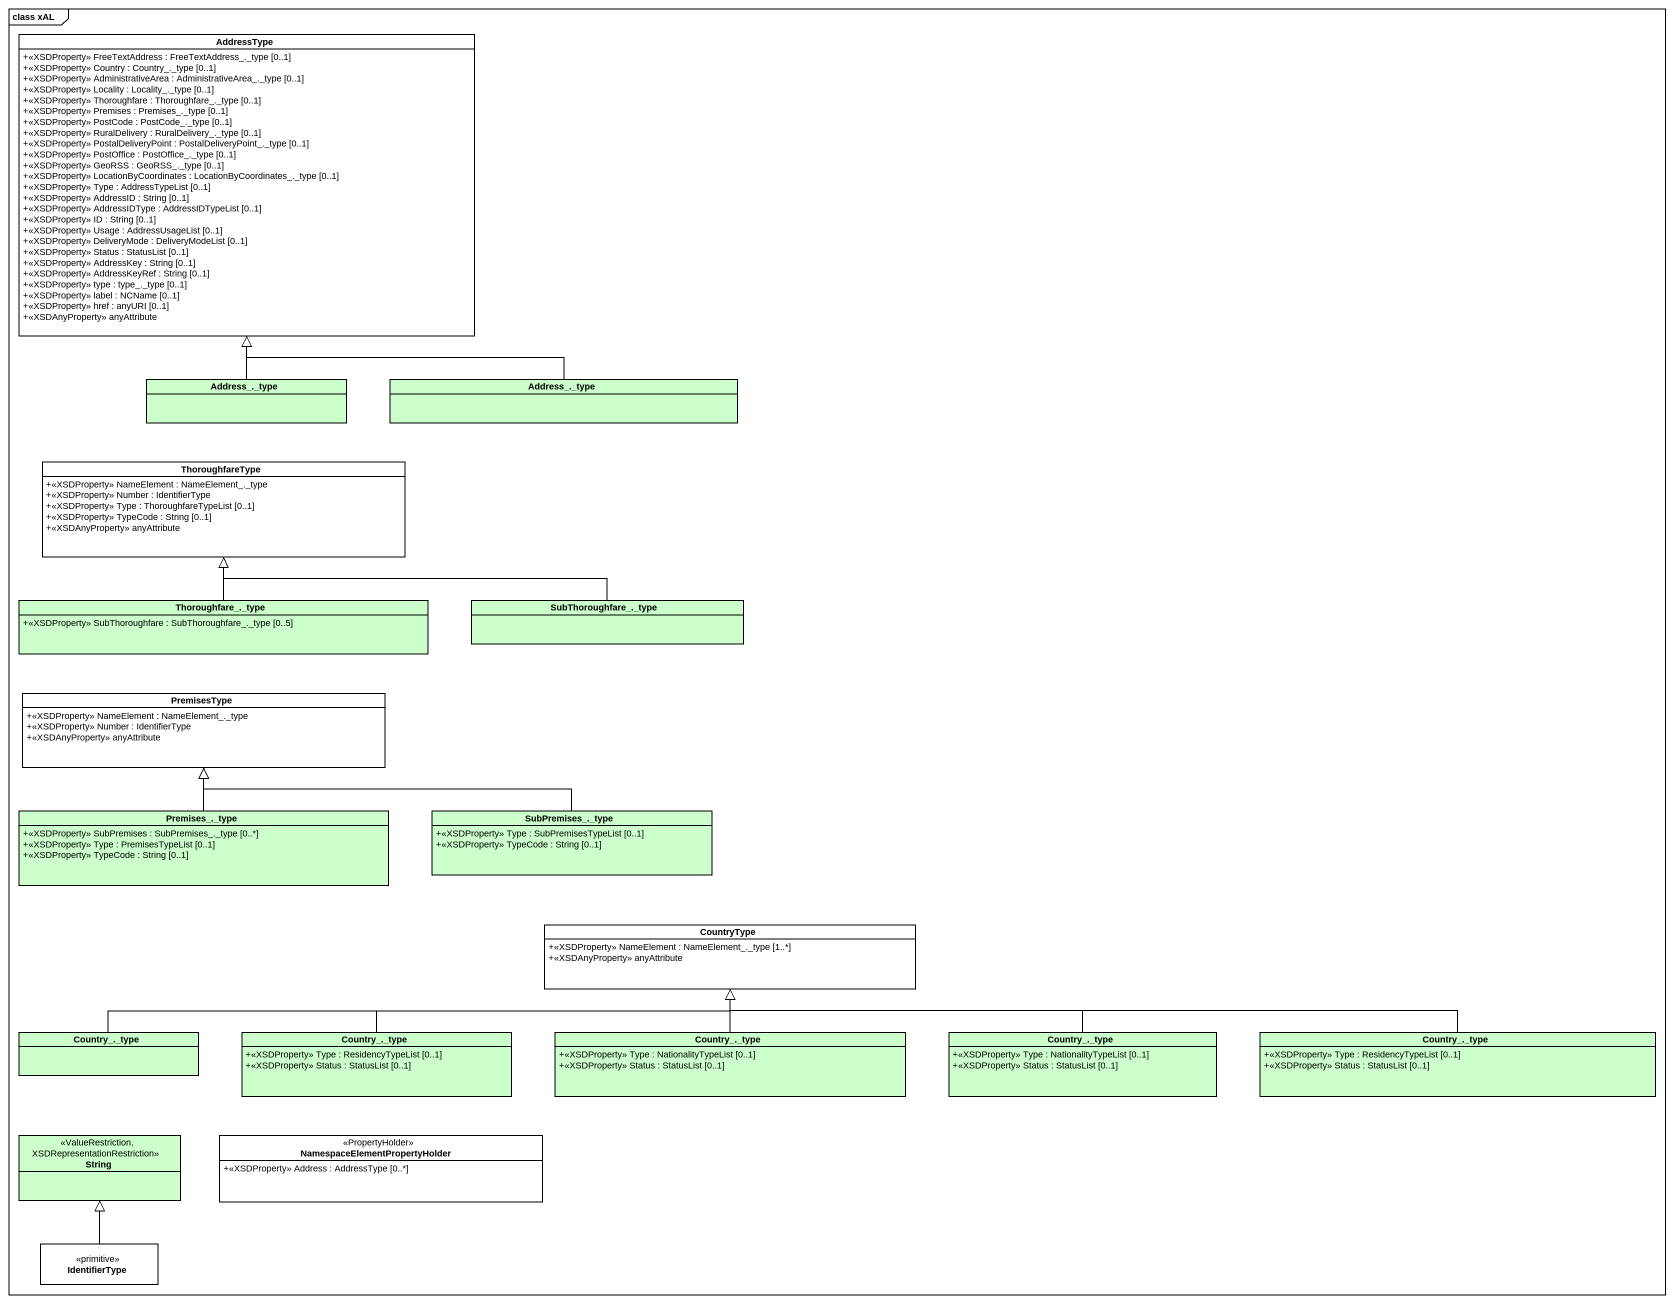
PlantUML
@startuml
mainframe class xAL
hide circle
hide empty members
skinparam classAttributeIconSize 0
class AddressType {
  +<<XSDProperty>> FreeTextAddress : FreeTextAddress_._type [0..1]
  +<<XSDProperty>> Country : Country_._type [0..1]
  +<<XSDProperty>> AdministrativeArea : AdministrativeArea_._type [0..1]
  +<<XSDProperty>> Locality : Locality_._type [0..1]
  +<<XSDProperty>> Thoroughfare : Thoroughfare_._type [0..1]
  +<<XSDProperty>> Premises : Premises_._type [0..1]
  +<<XSDProperty>> PostCode : PostCode_._type [0..1]
  +<<XSDProperty>> RuralDelivery : RuralDelivery_._type [0..1]
  +<<XSDProperty>> PostalDeliveryPoint : PostalDeliveryPoint_._type [0..1]
  +<<XSDProperty>> PostOffice : PostOffice_._type [0..1]
  +<<XSDProperty>> GeoRSS : GeoRSS_._type [0..1]
  +<<XSDProperty>> LocationByCoordinates : LocationByCoordinates_._type [0..1]
  +<<XSDProperty>> Type : AddressTypeList [0..1]
  +<<XSDProperty>> AddressID : String [0..1]
  +<<XSDProperty>> AddressIDType : AddressIDTypeList [0..1]
  +<<XSDProperty>> ID : String [0..1]
  +<<XSDProperty>> Usage : AddressUsageList [0..1]
  +<<XSDProperty>> DeliveryMode : DeliveryModeList [0..1]
  +<<XSDProperty>> Status : StatusList [0..1]
  +<<XSDProperty>> AddressKey : String [0..1]
  +<<XSDProperty>> AddressKeyRef : String [0..1]
  +<<XSDProperty>> type : type_._type [0..1]
  +<<XSDProperty>> label : NCName [0..1]
  +<<XSDProperty>> href : anyURI [0..1]
  +<<XSDAnyProperty>> anyAttribute
}
class "Address_._type" as Address_type #CCFFCC
class "Address_._type" as Address_type_2 #CCFFCC
class ThoroughfareType {
  +<<XSDProperty>> NameElement : NameElement_._type
  +<<XSDProperty>> Number : IdentifierType
  +<<XSDProperty>> Type : ThoroughfareTypeList [0..1]
  +<<XSDProperty>> TypeCode : String [0..1]
  +<<XSDAnyProperty>> anyAttribute
}
class "Thoroughfare_._type" as Thoroughfare_type #CCFFCC {
  +<<XSDProperty>> SubThoroughfare : SubThoroughfare_._type [0..5]
}
class "SubThoroughfare_._type" as SubThoroughfare_type #CCFFCC
class PremisesType {
  +<<XSDProperty>> NameElement : NameElement_._type
  +<<XSDProperty>> Number : IdentifierType
  +<<XSDAnyProperty>> anyAttribute
}
class "Premises_._type" as Premises_type #CCFFCC {
  +<<XSDProperty>> SubPremises : SubPremises_._type [0..*]
  +<<XSDProperty>> Type : PremisesTypeList [0..1]
  +<<XSDProperty>> TypeCode : String [0..1]
}
class "SubPremises_._type" as SubPremises_type #CCFFCC {
  +<<XSDProperty>> Type : SubPremisesTypeList [0..1]
  +<<XSDProperty>> TypeCode : String [0..1]
}
class CountryType {
  +<<XSDProperty>> NameElement : NameElement_._type [1..*]
  +<<XSDAnyProperty>> anyAttribute
}
class "Country_._type" as Country_type #CCFFCC
class "Country_._type" as Country_type_2 #CCFFCC {
  +<<XSDProperty>> Type : ResidencyTypeList [0..1]
  +<<XSDProperty>> Status : StatusList [0..1]
}
class "Country_._type" as Country_type_3 #CCFFCC {
  +<<XSDProperty>> Type : NationalityTypeList [0..1]
  +<<XSDProperty>> Status : StatusList [0..1]
}
class "Country_._type" as Country_type_4 #CCFFCC {
  +<<XSDProperty>> Type : NationalityTypeList [0..1]
  +<<XSDProperty>> Status : StatusList [0..1]
}
class "Country_._type" as Country_type_5 #CCFFCC {
  +<<XSDProperty>> Type : ResidencyTypeList [0..1]
  +<<XSDProperty>> Status : StatusList [0..1]
}
class String <<ValueRestriction, XSDRepresentationRestriction>> #CCFFCC
class "NamespaceElementPropertyHolder" as NamespaceElementPropertyHold <<PropertyHolder>> {
  +<<XSDProperty>> Address : AddressType [0..*]
}
class IdentifierType <<primitive>>
Address_type -up-|> AddressType
Address_type_2 -up-|> AddressType
Thoroughfare_type -up-|> ThoroughfareType
SubThoroughfare_type -left-|> ThoroughfareType
Premises_type -up-|> PremisesType
SubPremises_type -left-|> PremisesType
Country_type -right-|> CountryType
Country_type_2 -right-|> CountryType
Country_type_3 -up-|> CountryType
Country_type_4 -left-|> CountryType
Country_type_5 -left-|> CountryType
IdentifierType -up-|> String
@enduml
